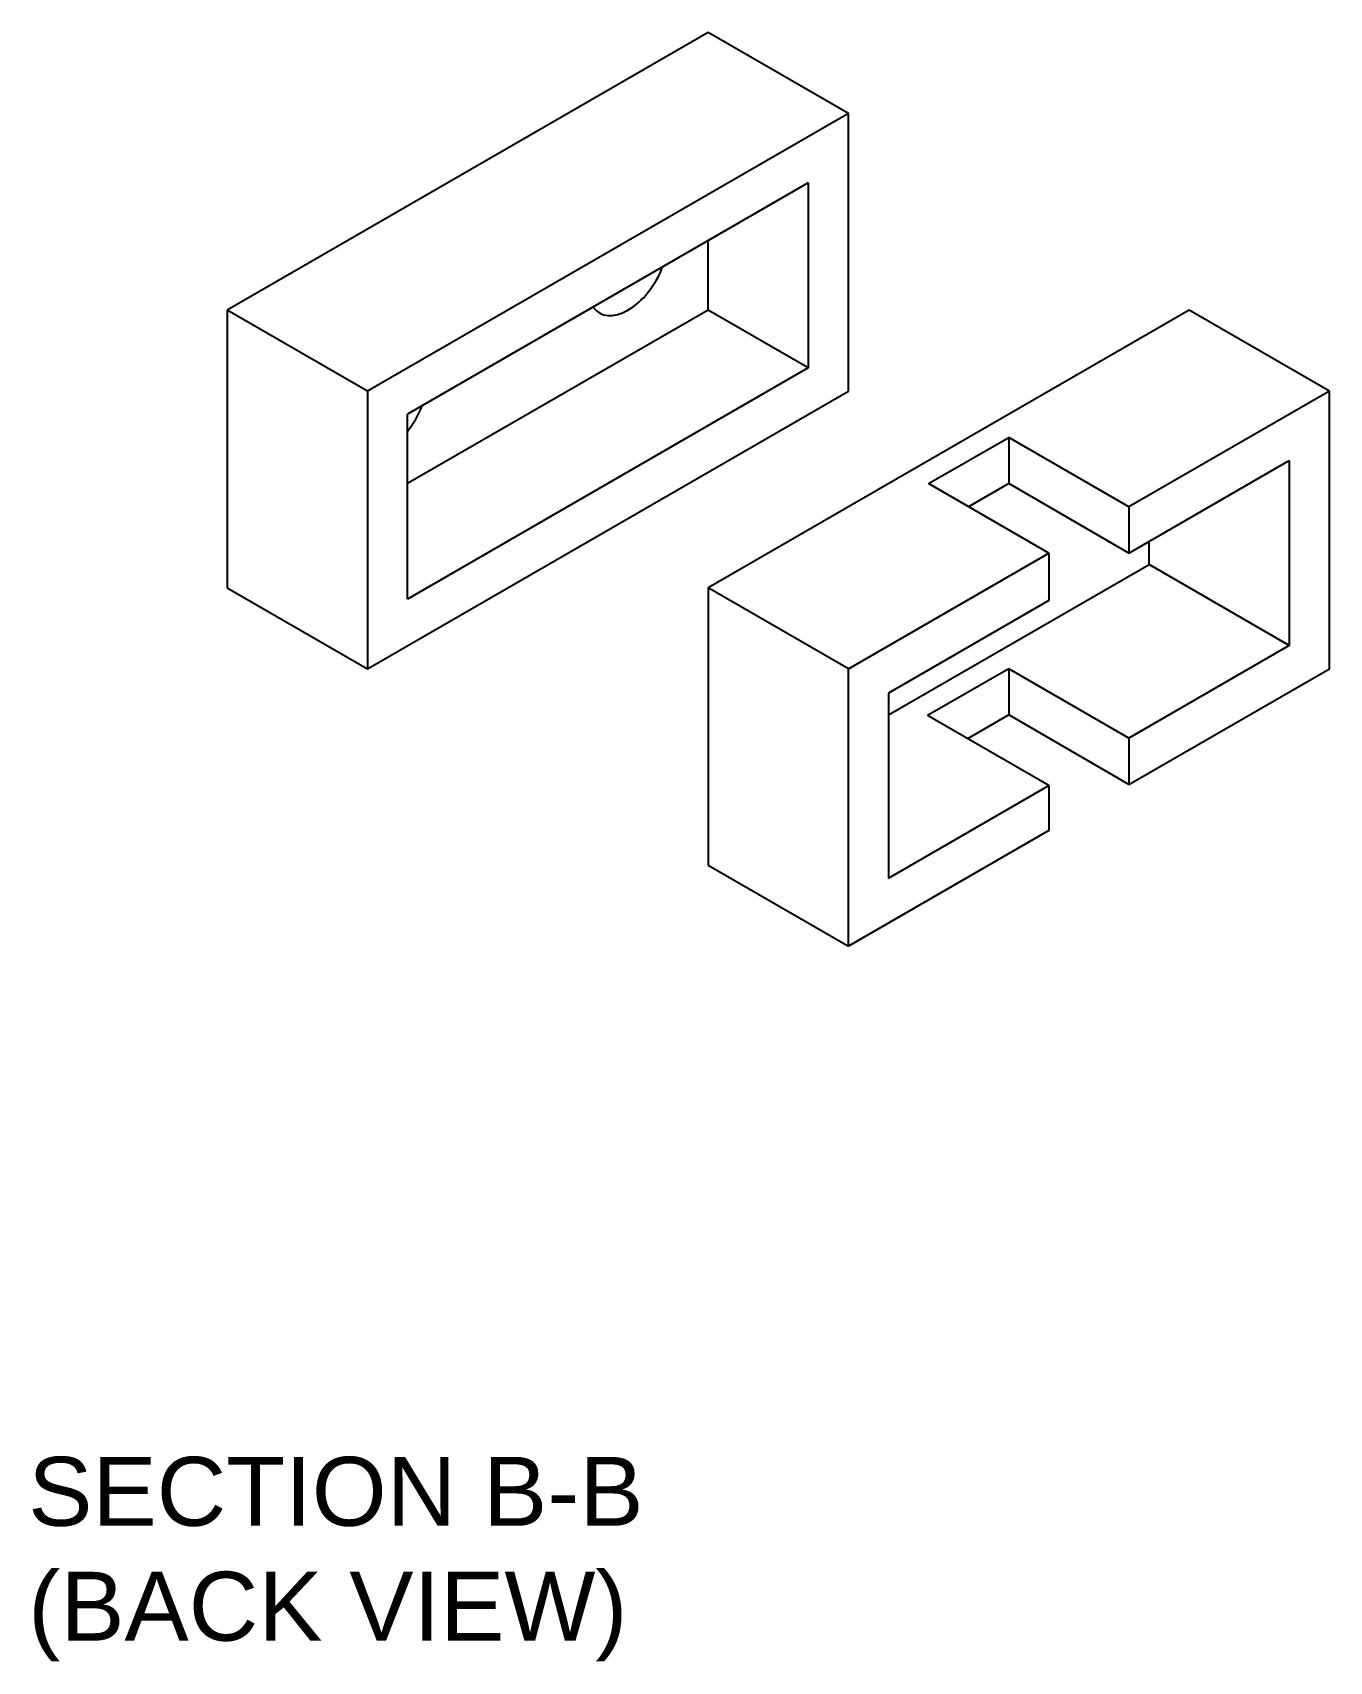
# Model space of a CAD drawing. Header units: inches. Extents: x -42 to 74, y -23 to 45.
# Drawn here: x 45.59 to 73.61, y -14.96 to 20.25 of the extents above; entities that cross this region are included whole.
import ezdxf

# ---------------------------------------------------------------- set-up
doc = ezdxf.new("R2010")
doc.units = ezdxf.units.IN
doc.header["$MEASUREMENT"] = 0
doc.linetypes.add('ACAD_ISO02W100', pattern=[15, 12, -3])
doc.layers.add('dimensions', color=100, linetype='Continuous')
doc.styles.get("Standard").update_dxf_attribs({"font": 'arial.ttf'})

# ---------------------------------------------------------------- blocks, each defined once
blk = doc.blocks.new('block 4')
for p, q in [((63.22, 0.25), (52.828, -5.75)), ((66.251, -1.5), (63.22, 0.25)), ((66.251, -1.5), (61.921, -4)), ((66.251, -7.5), (66.251, -1.5)), ((57.591, -3.5), (59.323, -2.5)), ((61.921, -4), (59.323, -2.5)), ((59.323, -2.5), (59.323, -3.5)), ((61.921, -5), (65.385, -3)), ((65.385, -3), (65.385, -7)), ((60.189, -5), (57.591, -3.5)), ((59.323, -3.5), (58.457, -4)), ((61.921, -5), (59.323, -3.5)), ((61.921, -4), (61.921, -5)), ((62.354, -5.25), (62.354, -4.75)), ((55.859, -7.5), (60.189, -5)), ((56.725, -8.5), (62.354, -5.25)), ((60.189, -5), (60.189, -6.026)), ((65.385, -7), (62.354, -5.25)), ((55.859, -7.5), (52.828, -5.75)), ((52.828, -5.75), (52.828, -11.75)), ((60.189, -6.026), (56.725, -8.026)), ((65.385, -7), (61.921, -9)), ((55.859, -13.5), (55.859, -7.5)), ((59.323, -7.5), (57.568, -8.513)), ((61.921, -9), (59.323, -7.5)), ((59.323, -7.5), (59.323, -8.5)), ((61.921, -10), (66.251, -7.5)), ((56.725, -8.026), (56.725, -12.026)), ((60.189, -10.026), (57.568, -8.513)), ((59.323, -8.5), (58.434, -9.013)), ((61.921, -10), (59.323, -8.5)), ((61.921, -9), (61.921, -10)), ((56.725, -12.026), (60.189, -10.026)), ((60.189, -10.026), (60.189, -11)), ((60.189, -11), (55.859, -13.5)), ((52.828, -11.75), (55.859, -13.5))]:
    blk.add_line(p, q)
blk = doc.blocks.new('block 5')
for p, q in [((60.189, 20.25), (49.796, 14.25)), ((63.22, 18.5), (60.189, 20.25)), ((63.22, 18.5), (52.828, 12.5)), ((63.22, 12.5), (63.22, 18.5)), ((62.354, 17), (53.694, 12)), ((62.354, 17), (62.354, 13)), ((60.189, 14.25), (60.189, 15.75)), ((52.828, 12.5), (49.796, 14.25)), ((49.796, 14.25), (49.796, 8.25)), ((60.189, 14.25), (53.694, 10.5)), ((62.354, 13), (60.189, 14.25)), ((62.354, 13), (53.694, 8)), ((52.828, 12.5), (52.828, 6.5)), ((52.828, 6.5), (63.22, 12.5)), ((53.694, 8), (53.694, 12)), ((49.796, 8.25), (52.828, 6.5))]:
    blk.add_line(p, q)
for centre, start_param in [((58.457, 15.25), 6.021386), ((53.261, 12.25), 7.592182)]:
    blk.add_ellipse(centre, major_axis=(-0.612, -1.061), ratio=0.57735, start_param=start_param, end_param=8.115781)

msp = doc.modelspace()

# ---------------------------------------------------------------- block references
for name, p in [('block 5', (0, 0)), ('block 4', (7.361, 14))]:
    msp.add_blockref(name, p)

# ---------------------------------------------------------------- texts
at = {"layer": 'dimensions', "linetype": 'ACAD_ISO02W100', "insert": (45.5, -10.537), "char_height": 1.48947, "attachment_point": 1}
msp.add_mtext('SECTION B-B \\P(BACK VIEW)', dxfattribs=at)

doc.saveas('drawing.dxf')
